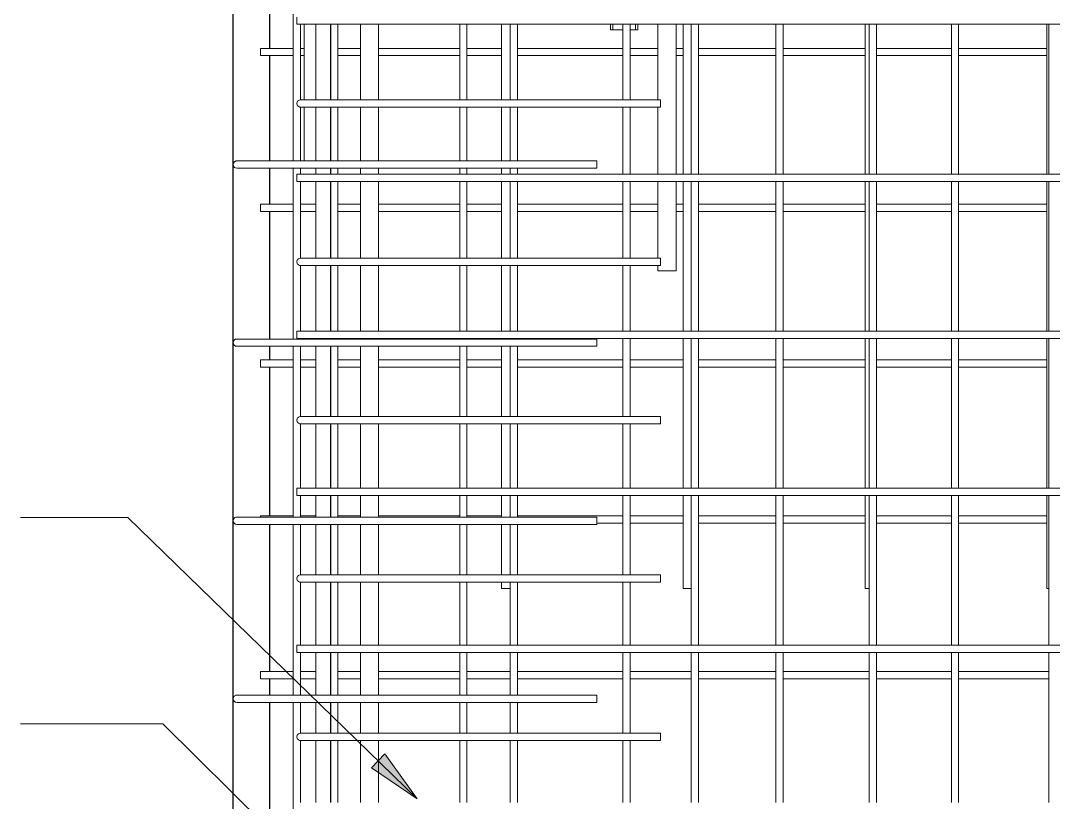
# Model space of a CAD drawing. Header units: millimetres. Extents: x 15401 to 36280, y -2060 to 13564.
# Drawn here: x 18076 to 19212, y 2115 to 2975 of the extents above; entities that cross this region are included whole.
import ezdxf

# ---------------------------------------------------------------- set-up
doc = ezdxf.new("R2010")
doc.units = ezdxf.units.MM
for name, color, linetype, lineweight in [('A-GENM', 13, 'Continuous', 18), ('A-WALL', 113, 'Continuous', 25), ('S-RBAR', 171, 'Continuous', 18), ('S-RBAR-IDEN', 171, 'Continuous', 9)]:
    doc.layers.add(name, color=color, linetype=linetype, lineweight=lineweight)

# ---------------------------------------------------------------- blocks, each defined once
blk = doc.blocks.new('RR spread anchor face based - RR-SA-2_5-200-V3-Elevation Front 1')
at = {"layer": 'A-GENM'}
for p, q in [((18725.1, 2965), (18725.1, 2971.1)), ((18727.6, 2965), (18725.1, 2965)), ((18727.6, 2971.1), (18727.6, 2965)), ((18738.6, 2965), (18727.6, 2965)), ((18752.6, 2965), (18746.6, 2965)), ((18752.6, 2971.1), (18752.6, 2965)), ((18755.1, 2965), (18752.6, 2965)), ((18755.1, 2971.1), (18755.1, 2965))]:
    blk.add_line(p, q, dxfattribs=at)

msp = doc.modelspace()

# ---------------------------------------------------------------- hatches: boundary and pattern name
at = {"layer": 'S-RBAR-IDEN'}
msp.add_hatch(color=256, dxfattribs=at).paths.add_polyline_path([(18512.55017, 2119.27954), (18476.8926, 2168.68061), (18462.14685, 2153.50576)])

# ---------------------------------------------------------------- linework, layer by layer
at = {"layer": 'A-WALL'}
for p, q in [((18310.0695, -1395), (18310.0695, 3060)), ((18350.07154, 3008.6), (18350.07154, 2944.62069)), ((18350.07154, 2936.62069), (18350.07154, 2820.8)), ((18350.07154, 2812.8), (18350.07154, 2773.27586)), ((18350.07154, 2765.27586), (18350.07154, 2625)), ((18350.07154, 2617), (18350.07154, 2601.93103)), ((18350.07154, 2593.93103), (18350.07154, 2430.58621)), ((18350.07154, 2421.2), (18350.07154, 2259.24138)), ((18350.07154, 2251.24138), (18350.07154, 2233.4)), ((18350.07154, 2225.4), (18350.07154, 2087.89655))]:
    msp.add_line(p, q, dxfattribs=at)
at = {"layer": 'S-RBAR'}
for p, q in [((18376.07154, 2820.8), (18376.07154, 3008.6)), ((18380.07154, 2971.10345), (18380.07154, 2979.10345)), ((18380.07154, 2971.10345), (20434.5695, 2971.10345)), ((18384.07154, 2888.01455), (18384.07154, 2971.10345)), ((18388.32092, 2888.01455), (18388.32092, 2971.10345)), ((18401.07573, 2888.01455), (18401.07573, 2971.10345)), ((18417.07573, 2888.01455), (18417.07573, 2971.10345)), ((18417.32334, 2888.01455), (18417.32334, 2971.10345)), ((18425.32334, 2888.01455), (18425.32334, 2971.10345)), ((18450.0695, 2888.01455), (18450.0695, 2971.10345)), ((18470.0695, 2888.01455), (18470.0695, 2971.10345)), ((18559.19276, 2888.01455), (18559.19276, 2971.10345)), ((18567.19276, 2888.01455), (18567.19276, 2971.10345)), ((18605.02089, 2888.01455), (18605.02089, 2971.10345)), ((18614.73829, 2888.01455), (18614.73829, 2971.10345)), ((18622.73829, 2888.01455), (18622.73829, 2971.10345)), ((18738.56398, 2888.01455), (18738.56398, 2971.10345)), ((18746.56398, 2888.01455), (18746.56398, 2971.10345)), ((18777.0695, 2888.01455), (18777.0695, 2971.10345)), ((18797.0695, 2806.37931), (18797.0695, 2971.10345)), ((18804.96446, 2806.37931), (18804.96446, 2971.10345)), ((18813.71573, 2806.37931), (18813.71573, 2971.10345)), ((18821.71573, 2806.37931), (18821.71573, 2971.10345)), ((18906.6852, 2806.37931), (18906.6852, 2971.10345)), ((18914.6852, 2806.37931), (18914.6852, 2971.10345)), ((19004.90804, 2806.37931), (19004.90804, 2971.10345)), ((19009.56818, 2806.37931), (19009.56818, 2971.10345)), ((19017.56818, 2806.37931), (19017.56818, 2971.10345)), ((19099.80642, 2806.37931), (19099.80642, 2971.10345)), ((19107.80642, 2806.37931), (19107.80642, 2971.10345)), ((19204.85162, 2806.37931), (19204.85162, 2971.10345)), ((19206.98312, 2806.37931), (19206.98312, 2971.10345)), ((18340.07154, 2944.62069), (18376.07154, 2944.62069)), ((18340.07154, 2936.62069), (18340.07154, 2944.62069)), ((18384.07154, 2944.62069), (18388.32092, 2944.62069)), ((18425.32334, 2944.62069), (18450.0695, 2944.62069)), ((18470.0695, 2944.62069), (18559.19276, 2944.62069)), ((18567.19276, 2944.62069), (18605.02089, 2944.62069)), ((18622.73829, 2944.62069), (18738.56398, 2944.62069)), ((18746.56398, 2944.62069), (18777.0695, 2944.62069)), ((18797.0695, 2944.62069), (18804.96446, 2944.62069)), ((18821.71573, 2944.62069), (18906.6852, 2944.62069)), ((18914.6852, 2944.62069), (19004.90804, 2944.62069)), ((19017.56818, 2944.62069), (19099.80642, 2944.62069)), ((19107.80642, 2944.62069), (19204.85162, 2944.62069)), ((18340.07154, 2936.62069), (18376.07154, 2936.62069)), ((18384.07154, 2936.62069), (18388.32092, 2936.62069)), ((18425.32334, 2936.62069), (18450.0695, 2936.62069)), ((18470.0695, 2936.62069), (18559.19276, 2936.62069)), ((18567.19276, 2936.62069), (18605.02089, 2936.62069)), ((18622.73829, 2936.62069), (18738.56398, 2936.62069)), ((18746.56398, 2936.62069), (18777.0695, 2936.62069)), ((18797.0695, 2936.62069), (18804.96446, 2936.62069)), ((18821.71573, 2936.62069), (18906.6852, 2936.62069)), ((18914.6852, 2936.62069), (19004.90804, 2936.62069)), ((19017.56818, 2936.62069), (19099.80642, 2936.62069)), ((19107.80642, 2936.62069), (19204.85162, 2936.62069)), ((18420.07154, 2888.01455), (18384.07154, 2888.01455)), ((18420.07154, 2888.01455), (18780.07154, 2888.01455)), ((18780.07154, 2880.01455), (18780.07154, 2888.01455)), ((18384.07154, 2820.8), (18384.07154, 2880.01455)), ((18420.07154, 2880.01455), (18384.07154, 2880.01455)), ((18388.32092, 2820.8), (18388.32092, 2880.01455)), ((18401.07573, 2820.8), (18401.07573, 2880.01455)), ((18417.07573, 2820.8), (18417.07573, 2880.01455)), ((18417.32334, 2820.8), (18417.32334, 2880.01455)), ((18420.07154, 2880.01455), (18780.07154, 2880.01455)), ((18425.32334, 2820.8), (18425.32334, 2880.01455)), ((18450.0695, 2820.8), (18450.0695, 2880.01455)), ((18470.0695, 2820.8), (18470.0695, 2880.01455)), ((18559.19276, 2820.8), (18559.19276, 2880.01455)), ((18567.19276, 2820.8), (18567.19276, 2880.01455)), ((18605.02089, 2820.8), (18605.02089, 2880.01455)), ((18614.73829, 2820.8), (18614.73829, 2880.01455)), ((18622.73829, 2820.8), (18622.73829, 2880.01455)), ((18738.56398, 2806.37931), (18738.56398, 2880.01455)), ((18746.56398, 2806.37931), (18746.56398, 2880.01455)), ((18777.0695, 2806.37931), (18777.0695, 2880.01455)), ((18314.0695, 2820.8), (18334.0695, 2820.8)), ((18710.0695, 2820.8), (18334.0695, 2820.8)), ((18710.0695, 2820.8), (18710.0695, 2812.8)), ((18314.0695, 2812.8), (18334.0695, 2812.8)), ((18710.0695, 2812.8), (18334.0695, 2812.8)), ((18376.07154, 2625), (18376.07154, 2812.8)), ((18380.07154, 2806.37931), (20434.5695, 2806.37931)), ((18380.07154, 2798.37931), (18380.07154, 2806.37931)), ((18384.07154, 2806.37931), (18384.07154, 2812.8)), ((18401.07573, 2806.37931), (18401.07573, 2812.8)), ((18417.07573, 2806.37931), (18417.07573, 2812.8)), ((18417.32334, 2806.37931), (18417.32334, 2812.8)), ((18425.32334, 2806.37931), (18425.32334, 2812.8)), ((18450.0695, 2806.37931), (18450.0695, 2812.8)), ((18470.0695, 2806.37931), (18470.0695, 2812.8)), ((18559.19276, 2806.37931), (18559.19276, 2812.8)), ((18567.19276, 2806.37931), (18567.19276, 2812.8)), ((18605.02089, 2806.37931), (18605.02089, 2812.8)), ((18614.73829, 2806.37931), (18614.73829, 2812.8)), ((18622.73829, 2806.37931), (18622.73829, 2812.8)), ((18380.07154, 2798.37931), (20434.5695, 2798.37931)), ((18384.07154, 2713.88895), (18384.07154, 2798.37931)), ((18401.07573, 2713.88895), (18401.07573, 2798.37931)), ((18417.07573, 2713.88895), (18417.07573, 2798.37931)), ((18417.32334, 2713.88895), (18417.32334, 2798.37931)), ((18425.32334, 2713.88895), (18425.32334, 2798.37931)), ((18450.0695, 2713.88895), (18450.0695, 2798.37931)), ((18470.0695, 2713.88895), (18470.0695, 2798.37931)), ((18559.19276, 2713.88895), (18559.19276, 2798.37931)), ((18567.19276, 2713.88895), (18567.19276, 2798.37931)), ((18605.02089, 2713.88895), (18605.02089, 2798.37931)), ((18614.73829, 2713.88895), (18614.73829, 2798.37931)), ((18622.73829, 2713.88895), (18622.73829, 2798.37931)), ((18738.56398, 2713.88895), (18738.56398, 2798.37931)), ((18746.56398, 2713.88895), (18746.56398, 2798.37931)), ((18777.0695, 2713.88895), (18777.0695, 2798.37931)), ((18797.0695, 2700), (18797.0695, 2798.37931)), ((18804.96446, 2633.65517), (18804.96446, 2798.37931)), ((18813.71573, 2633.65517), (18813.71573, 2798.37931)), ((18821.71573, 2633.65517), (18821.71573, 2798.37931)), ((18906.6852, 2633.65517), (18906.6852, 2798.37931)), ((18914.6852, 2633.65517), (18914.6852, 2798.37931)), ((19004.90804, 2633.65517), (19004.90804, 2798.37931)), ((19009.56818, 2633.65517), (19009.56818, 2798.37931)), ((19017.56818, 2633.65517), (19017.56818, 2798.37931)), ((19099.80642, 2633.65517), (19099.80642, 2798.37931)), ((19107.80642, 2633.65517), (19107.80642, 2798.37931)), ((19204.85162, 2633.65517), (19204.85162, 2798.37931)), ((19206.98312, 2633.65517), (19206.98312, 2798.37931)), ((18340.07154, 2773.27586), (18376.07154, 2773.27586)), ((18340.07154, 2765.27586), (18340.07154, 2773.27586)), ((18384.07154, 2773.27586), (18401.07573, 2773.27586)), ((18425.32334, 2773.27586), (18450.0695, 2773.27586)), ((18470.0695, 2773.27586), (18559.19276, 2773.27586)), ((18567.19276, 2773.27586), (18605.02089, 2773.27586)), ((18622.73829, 2773.27586), (18738.56398, 2773.27586)), ((18746.56398, 2773.27586), (18777.0695, 2773.27586)), ((18797.0695, 2773.27586), (18804.96446, 2773.27586)), ((18821.71573, 2773.27586), (18906.6852, 2773.27586)), ((18914.6852, 2773.27586), (19004.90804, 2773.27586)), ((19017.56818, 2773.27586), (19099.80642, 2773.27586)), ((19107.80642, 2773.27586), (19204.85162, 2773.27586)), ((18340.07154, 2765.27586), (18376.07154, 2765.27586)), ((18384.07154, 2765.27586), (18401.07573, 2765.27586)), ((18425.32334, 2765.27586), (18450.0695, 2765.27586)), ((18470.0695, 2765.27586), (18559.19276, 2765.27586)), ((18567.19276, 2765.27586), (18605.02089, 2765.27586)), ((18622.73829, 2765.27586), (18738.56398, 2765.27586)), ((18746.56398, 2765.27586), (18777.0695, 2765.27586)), ((18797.0695, 2765.27586), (18804.96446, 2765.27586)), ((18821.71573, 2765.27586), (18906.6852, 2765.27586)), ((18914.6852, 2765.27586), (19004.90804, 2765.27586)), ((19017.56818, 2765.27586), (19099.80642, 2765.27586)), ((19107.80642, 2765.27586), (19204.85162, 2765.27586)), ((18420.07154, 2713.88895), (18384.07154, 2713.88895)), ((18420.07154, 2713.88895), (18780.07154, 2713.88895)), ((18780.07154, 2705.88895), (18780.07154, 2713.88895)), ((18384.07154, 2633.65517), (18384.07154, 2705.88895)), ((18420.07154, 2705.88895), (18384.07154, 2705.88895)), ((18401.07573, 2633.65517), (18401.07573, 2705.88895)), ((18417.07573, 2633.65517), (18417.07573, 2705.88895)), ((18417.32334, 2633.65517), (18417.32334, 2705.88895)), ((18420.07154, 2705.88895), (18780.07154, 2705.88895)), ((18425.32334, 2633.65517), (18425.32334, 2705.88895)), ((18450.0695, 2633.65517), (18450.0695, 2705.88895)), ((18470.0695, 2633.65517), (18470.0695, 2705.88895)), ((18559.19276, 2633.65517), (18559.19276, 2705.88895)), ((18567.19276, 2633.65517), (18567.19276, 2705.88895)), ((18605.02089, 2633.65517), (18605.02089, 2705.88895)), ((18614.73829, 2633.65517), (18614.73829, 2705.88895)), ((18622.73829, 2633.65517), (18622.73829, 2705.88895)), ((18738.56398, 2633.65517), (18738.56398, 2705.88895)), ((18746.56398, 2633.65517), (18746.56398, 2705.88895)), ((18777.0695, 2700), (18777.0695, 2705.88895)), ((18797.0695, 2700), (18777.0695, 2700)), ((18314.0695, 2625), (18334.0695, 2625)), ((18710.0695, 2625), (18334.0695, 2625)), ((18380.07154, 2633.65517), (20434.5695, 2633.65517)), ((18380.07154, 2625.65517), (18380.07154, 2633.65517)), ((18380.07154, 2625.65517), (20434.5695, 2625.65517)), ((18384.07154, 2625), (18384.07154, 2625.65517)), ((18401.07573, 2625), (18401.07573, 2625.65517)), ((18417.07573, 2625), (18417.07573, 2625.65517)), ((18417.32334, 2625), (18417.32334, 2625.65517)), ((18425.32334, 2625), (18425.32334, 2625.65517)), ((18450.0695, 2625), (18450.0695, 2625.65517)), ((18470.0695, 2625), (18470.0695, 2625.65517)), ((18559.19276, 2625), (18559.19276, 2625.65517)), ((18567.19276, 2625), (18567.19276, 2625.65517)), ((18605.02089, 2625), (18605.02089, 2625.65517)), ((18614.73829, 2625), (18614.73829, 2625.65517)), ((18622.73829, 2625), (18622.73829, 2625.65517)), ((18710.0695, 2625), (18710.0695, 2617)), ((18738.56398, 2539.76334), (18738.56398, 2625.65517)), ((18746.56398, 2539.76334), (18746.56398, 2625.65517)), ((18804.96446, 2460.93103), (18804.96446, 2625.65517)), ((18813.71573, 2460.93103), (18813.71573, 2625.65517)), ((18821.71573, 2460.93103), (18821.71573, 2625.65517)), ((18906.6852, 2460.93103), (18906.6852, 2625.65517)), ((18914.6852, 2460.93103), (18914.6852, 2625.65517)), ((19004.90804, 2460.93103), (19004.90804, 2625.65517)), ((19009.56818, 2460.93103), (19009.56818, 2625.65517)), ((19017.56818, 2460.93103), (19017.56818, 2625.65517)), ((19099.80642, 2460.93103), (19099.80642, 2625.65517)), ((19107.80642, 2460.93103), (19107.80642, 2625.65517)), ((19204.85162, 2460.93103), (19204.85162, 2625.65517)), ((19206.98312, 2460.93103), (19206.98312, 2625.65517)), ((18314.0695, 2617), (18334.0695, 2617)), ((18710.0695, 2617), (18334.0695, 2617)), ((18376.07154, 2429.2), (18376.07154, 2617)), ((18384.07154, 2539.76334), (18384.07154, 2617)), ((18401.07573, 2539.76334), (18401.07573, 2617)), ((18417.07573, 2539.76334), (18417.07573, 2617)), ((18417.32334, 2539.76334), (18417.32334, 2617)), ((18425.32334, 2539.76334), (18425.32334, 2617)), ((18450.0695, 2539.76334), (18450.0695, 2617)), ((18470.0695, 2539.76334), (18470.0695, 2617)), ((18559.19276, 2539.76334), (18559.19276, 2617)), ((18567.19276, 2539.76334), (18567.19276, 2617)), ((18605.02089, 2539.76334), (18605.02089, 2617)), ((18614.73829, 2539.76334), (18614.73829, 2617)), ((18622.73829, 2539.76334), (18622.73829, 2617)), ((18340.07154, 2601.93103), (18376.07154, 2601.93103)), ((18340.07154, 2593.93103), (18340.07154, 2601.93103)), ((18384.07154, 2601.93103), (18401.07573, 2601.93103)), ((18425.32334, 2601.93103), (18450.0695, 2601.93103)), ((18470.0695, 2601.93103), (18559.19276, 2601.93103)), ((18567.19276, 2601.93103), (18605.02089, 2601.93103)), ((18622.73829, 2601.93103), (18738.56398, 2601.93103)), ((18746.56398, 2601.93103), (18804.96446, 2601.93103)), ((18821.71573, 2601.93103), (18906.6852, 2601.93103)), ((18914.6852, 2601.93103), (19004.90804, 2601.93103)), ((19017.56818, 2601.93103), (19099.80642, 2601.93103)), ((19107.80642, 2601.93103), (19204.85162, 2601.93103)), ((18340.07154, 2593.93103), (18376.07154, 2593.93103)), ((18384.07154, 2593.93103), (18401.07573, 2593.93103)), ((18425.32334, 2593.93103), (18450.0695, 2593.93103)), ((18470.0695, 2593.93103), (18559.19276, 2593.93103)), ((18567.19276, 2593.93103), (18605.02089, 2593.93103)), ((18622.73829, 2593.93103), (18738.56398, 2593.93103)), ((18746.56398, 2593.93103), (18804.96446, 2593.93103)), ((18821.71573, 2593.93103), (18906.6852, 2593.93103)), ((18914.6852, 2593.93103), (19004.90804, 2593.93103)), ((19017.56818, 2593.93103), (19099.80642, 2593.93103)), ((19107.80642, 2593.93103), (19204.85162, 2593.93103)), ((18420.07154, 2539.76334), (18384.07154, 2539.76334)), ((18420.07154, 2539.76334), (18780.07154, 2539.76334)), ((18780.07154, 2531.76334), (18780.07154, 2539.76334)), ((18384.07154, 2460.93103), (18384.07154, 2531.76334)), ((18420.07154, 2531.76334), (18384.07154, 2531.76334)), ((18401.07573, 2460.93103), (18401.07573, 2531.76334)), ((18417.07573, 2460.93103), (18417.07573, 2531.76334)), ((18417.32334, 2460.93103), (18417.32334, 2531.76334)), ((18420.07154, 2531.76334), (18780.07154, 2531.76334)), ((18425.32334, 2460.93103), (18425.32334, 2531.76334)), ((18450.0695, 2460.93103), (18450.0695, 2531.76334)), ((18470.0695, 2460.93103), (18470.0695, 2531.76334)), ((18559.19276, 2460.93103), (18559.19276, 2531.76334)), ((18567.19276, 2460.93103), (18567.19276, 2531.76334)), ((18605.02089, 2460.93103), (18605.02089, 2531.76334)), ((18614.73829, 2460.93103), (18614.73829, 2531.76334)), ((18622.73829, 2460.93103), (18622.73829, 2531.76334)), ((18738.56398, 2460.93103), (18738.56398, 2531.76334)), ((18746.56398, 2460.93103), (18746.56398, 2531.76334)), ((18380.07154, 2460.93103), (20434.5695, 2460.93103)), ((18380.07154, 2452.93103), (18380.07154, 2460.93103)), ((18380.07154, 2452.93103), (20434.5695, 2452.93103)), ((18384.07154, 2429.2), (18384.07154, 2452.93103)), ((18401.07573, 2429.2), (18401.07573, 2452.93103)), ((18417.07573, 2429.2), (18417.07573, 2452.93103)), ((18417.32334, 2429.2), (18417.32334, 2452.93103)), ((18425.32334, 2429.2), (18425.32334, 2452.93103)), ((18450.0695, 2429.2), (18450.0695, 2452.93103)), ((18470.0695, 2429.2), (18470.0695, 2452.93103)), ((18559.19276, 2429.2), (18559.19276, 2452.93103)), ((18567.19276, 2429.2), (18567.19276, 2452.93103)), ((18605.02089, 2429.2), (18605.02089, 2452.93103)), ((18614.73829, 2429.2), (18614.73829, 2452.93103)), ((18622.73829, 2429.2), (18622.73829, 2452.93103)), ((18738.56398, 2365.63773), (18738.56398, 2452.93103)), ((18746.56398, 2365.63773), (18746.56398, 2452.93103)), ((18804.96446, 2350.77038), (18804.96446, 2452.93103)), ((18813.71573, 2288.2069), (18813.71573, 2452.93103)), ((18821.71573, 2288.2069), (18821.71573, 2452.93103)), ((18906.6852, 2288.2069), (18906.6852, 2452.93103)), ((18914.6852, 2288.2069), (18914.6852, 2452.93103)), ((19004.90804, 2350.77038), (19004.90804, 2452.93103)), ((19009.56818, 2288.2069), (19009.56818, 2452.93103)), ((19017.56818, 2288.2069), (19017.56818, 2452.93103)), ((19099.80642, 2288.2069), (19099.80642, 2452.93103)), ((19107.80642, 2288.2069), (19107.80642, 2452.93103)), ((19204.85162, 2350.77038), (19204.85162, 2452.93103)), ((19206.98312, 2288.2069), (19206.98312, 2452.93103)), ((18340.07154, 2430.58621), (18376.07154, 2430.58621)), ((18340.07154, 2429.2), (18340.07154, 2430.58621)), ((18384.07154, 2430.58621), (18401.07573, 2430.58621)), ((18425.32334, 2430.58621), (18450.0695, 2430.58621)), ((18470.0695, 2430.58621), (18559.19276, 2430.58621)), ((18567.19276, 2430.58621), (18605.02089, 2430.58621)), ((18622.73829, 2430.58621), (18738.56398, 2430.58621)), ((18746.56398, 2430.58621), (18804.96446, 2430.58621)), ((18821.71573, 2430.58621), (18906.6852, 2430.58621)), ((18914.6852, 2430.58621), (19004.90804, 2430.58621)), ((19017.56818, 2430.58621), (19099.80642, 2430.58621)), ((19107.80642, 2430.58621), (19204.85162, 2430.58621)), ((18314.0695, 2429.2), (18334.0695, 2429.2)), ((18314.0695, 2421.2), (18334.0695, 2421.2)), ((18710.0695, 2429.2), (18334.0695, 2429.2)), ((18710.0695, 2421.2), (18334.0695, 2421.2)), ((18376.07154, 2233.4), (18376.07154, 2421.2)), ((18384.07154, 2365.63773), (18384.07154, 2421.2)), ((18401.07573, 2365.63773), (18401.07573, 2421.2)), ((18417.07573, 2365.63773), (18417.07573, 2421.2)), ((18417.32334, 2365.63773), (18417.32334, 2421.2)), ((18425.32334, 2365.63773), (18425.32334, 2421.2)), ((18450.0695, 2365.63773), (18450.0695, 2421.2)), ((18470.0695, 2365.63773), (18470.0695, 2421.2)), ((18559.19276, 2365.63773), (18559.19276, 2421.2)), ((18567.19276, 2365.63773), (18567.19276, 2421.2)), ((18605.02089, 2365.63773), (18605.02089, 2421.2)), ((18614.73829, 2365.63773), (18614.73829, 2421.2)), ((18622.73829, 2365.63773), (18622.73829, 2421.2)), ((18710.0695, 2429.2), (18710.0695, 2421.2)), ((18710.0695, 2422.58621), (18738.56398, 2422.58621)), ((18746.56398, 2422.58621), (18804.96446, 2422.58621)), ((18821.71573, 2422.58621), (18906.6852, 2422.58621)), ((18914.6852, 2422.58621), (19004.90804, 2422.58621)), ((19017.56818, 2422.58621), (19099.80642, 2422.58621)), ((19107.80642, 2422.58621), (19204.85162, 2422.58621)), ((18420.07154, 2365.63773), (18384.07154, 2365.63773)), ((18420.07154, 2365.63773), (18780.07154, 2365.63773)), ((18780.07154, 2357.63773), (18780.07154, 2365.63773)), ((18384.07154, 2288.2069), (18384.07154, 2357.63773)), ((18420.07154, 2357.63773), (18384.07154, 2357.63773)), ((18401.07573, 2288.2069), (18401.07573, 2357.63773)), ((18417.07573, 2288.2069), (18417.07573, 2357.63773)), ((18417.32334, 2288.2069), (18417.32334, 2357.63773)), ((18420.07154, 2357.63773), (18780.07154, 2357.63773)), ((18425.32334, 2288.2069), (18425.32334, 2357.63773)), ((18450.0695, 2288.2069), (18450.0695, 2357.63773)), ((18470.0695, 2288.2069), (18470.0695, 2357.63773)), ((18559.19276, 2288.2069), (18559.19276, 2357.63773)), ((18567.19276, 2288.2069), (18567.19276, 2357.63773)), ((18605.02089, 2350.77038), (18605.02089, 2357.63773)), ((18614.73829, 2350.77038), (18605.02089, 2350.77038)), ((18614.73829, 2288.2069), (18614.73829, 2357.63773)), ((18622.73829, 2288.2069), (18622.73829, 2357.63773)), ((18738.56398, 2288.2069), (18738.56398, 2357.63773)), ((18746.56398, 2288.2069), (18746.56398, 2357.63773)), ((18813.71573, 2350.77038), (18804.96446, 2350.77038)), ((19009.56818, 2350.77038), (19004.90804, 2350.77038)), ((19206.98312, 2350.77038), (19204.85162, 2350.77038)), ((18380.07154, 2288.2069), (20434.5695, 2288.2069)), ((18380.07154, 2280.2069), (18380.07154, 2288.2069)), ((18380.07154, 2280.2069), (20434.5695, 2280.2069)), ((18384.07154, 2233.4), (18384.07154, 2280.2069)), ((18401.07573, 2233.4), (18401.07573, 2280.2069)), ((18417.07573, 2233.4), (18417.07573, 2280.2069)), ((18417.32334, 2233.4), (18417.32334, 2280.2069)), ((18425.32334, 2233.4), (18425.32334, 2280.2069)), ((18450.0695, 2233.4), (18450.0695, 2280.2069)), ((18470.0695, 2233.4), (18470.0695, 2280.2069)), ((18559.19276, 2233.4), (18559.19276, 2280.2069)), ((18567.19276, 2233.4), (18567.19276, 2280.2069)), ((18614.73829, 2233.4), (18614.73829, 2280.2069)), ((18622.73829, 2233.4), (18622.73829, 2280.2069)), ((18738.56398, 2191.51213), (18738.56398, 2280.2069)), ((18746.56398, 2191.51213), (18746.56398, 2280.2069)), ((18813.71573, 2115.48276), (18813.71573, 2280.2069)), ((18821.71573, 2115.48276), (18821.71573, 2280.2069)), ((18906.6852, 2115.48276), (18906.6852, 2280.2069)), ((18914.6852, 2115.48276), (18914.6852, 2280.2069)), ((19009.56818, 2115.48276), (19009.56818, 2280.2069)), ((19017.56818, 2115.48276), (19017.56818, 2280.2069)), ((19099.80642, 2115.48276), (19099.80642, 2280.2069)), ((19107.80642, 2115.48276), (19107.80642, 2280.2069)), ((19206.98312, 2115.48276), (19206.98312, 2280.2069)), ((18340.07154, 2259.24138), (18376.07154, 2259.24138)), ((18340.07154, 2251.24138), (18340.07154, 2259.24138)), ((18340.07154, 2251.24138), (18376.07154, 2251.24138)), ((18384.07154, 2259.24138), (18401.07573, 2259.24138)), ((18384.07154, 2251.24138), (18401.07573, 2251.24138)), ((18425.32334, 2259.24138), (18450.0695, 2259.24138)), ((18425.32334, 2251.24138), (18450.0695, 2251.24138)), ((18470.0695, 2259.24138), (18559.19276, 2259.24138)), ((18470.0695, 2251.24138), (18559.19276, 2251.24138)), ((18567.19276, 2259.24138), (18614.73829, 2259.24138)), ((18567.19276, 2251.24138), (18614.73829, 2251.24138)), ((18622.73829, 2259.24138), (18738.56398, 2259.24138)), ((18622.73829, 2251.24138), (18738.56398, 2251.24138)), ((18746.56398, 2259.24138), (18813.71573, 2259.24138)), ((18746.56398, 2251.24138), (18813.71573, 2251.24138)), ((18821.71573, 2259.24138), (18906.6852, 2259.24138)), ((18821.71573, 2251.24138), (18906.6852, 2251.24138)), ((18914.6852, 2259.24138), (19009.56818, 2259.24138)), ((18914.6852, 2251.24138), (19009.56818, 2251.24138)), ((19017.56818, 2259.24138), (19099.80642, 2259.24138)), ((19017.56818, 2251.24138), (19099.80642, 2251.24138)), ((19107.80642, 2259.24138), (19206.98312, 2259.24138)), ((19107.80642, 2251.24138), (19206.98312, 2251.24138)), ((18314.0695, 2233.4), (18334.0695, 2233.4)), ((18710.0695, 2233.4), (18334.0695, 2233.4)), ((18710.0695, 2233.4), (18710.0695, 2225.4)), ((18314.0695, 2225.4), (18334.0695, 2225.4)), ((18710.0695, 2225.4), (18334.0695, 2225.4)), ((18376.07154, 2037.6), (18376.07154, 2225.4)), ((18384.07154, 2191.51213), (18384.07154, 2225.4)), ((18401.07573, 2191.51213), (18401.07573, 2225.4)), ((18417.07573, 2191.51213), (18417.07573, 2225.4)), ((18417.32334, 2191.51213), (18417.32334, 2225.4)), ((18425.32334, 2191.51213), (18425.32334, 2225.4)), ((18450.0695, 2191.51213), (18450.0695, 2225.4)), ((18470.0695, 2191.51213), (18470.0695, 2225.4)), ((18559.19276, 2191.51213), (18559.19276, 2225.4)), ((18567.19276, 2191.51213), (18567.19276, 2225.4)), ((18614.73829, 2191.51213), (18614.73829, 2225.4)), ((18622.73829, 2191.51213), (18622.73829, 2225.4)), ((18420.07154, 2191.51213), (18384.07154, 2191.51213)), ((18420.07154, 2191.51213), (18780.07154, 2191.51213)), ((18780.07154, 2183.51213), (18780.07154, 2191.51213)), ((18384.07154, 2115.48276), (18384.07154, 2183.51213)), ((18420.07154, 2183.51213), (18384.07154, 2183.51213)), ((18401.07573, 2115.48276), (18401.07573, 2183.51213)), ((18417.07573, 2115.48276), (18417.07573, 2183.51213)), ((18417.32334, 2115.48276), (18417.32334, 2183.51213)), ((18420.07154, 2183.51213), (18780.07154, 2183.51213)), ((18425.32334, 2115.48276), (18425.32334, 2183.51213)), ((18450.0695, 2115.48276), (18450.0695, 2183.51213)), ((18470.0695, 2115.48276), (18470.0695, 2183.51213)), ((18559.19276, 2115.48276), (18559.19276, 2183.51213)), ((18567.19276, 2115.48276), (18567.19276, 2183.51213)), ((18614.73829, 2115.48276), (18614.73829, 2183.51213)), ((18622.73829, 2115.48276), (18622.73829, 2183.51213)), ((18738.56398, 2115.48276), (18738.56398, 2183.51213)), ((18746.56398, 2115.48276), (18746.56398, 2183.51213))]:
    msp.add_line(p, q, dxfattribs=at)
for centre, start, end in [((18384.07154, 2884.01455), 90, 270), ((18384.07154, 2884.01455), 120, 165), ((18384.07154, 2884.01455), 195, 240), ((18384.07154, 2884.01455), 255, 270), ((18314.0695, 2816.8), 90, 270), ((18314.0695, 2816.8), 120, 165), ((18314.0695, 2816.8), 90, 105), ((18314.0695, 2816.8), 195, 240), ((18384.07154, 2709.88895), 90, 270), ((18384.07154, 2709.88895), 120, 165), ((18384.07154, 2709.88895), 195, 240), ((18384.07154, 2709.88895), 255, 270), ((18314.0695, 2621), 90, 270), ((18314.0695, 2621), 120, 165), ((18314.0695, 2621), 90, 105), ((18314.0695, 2621), 195, 240), ((18384.07154, 2535.76334), 90, 270), ((18384.07154, 2535.76334), 120, 165), ((18384.07154, 2535.76334), 195, 240), ((18384.07154, 2535.76334), 255, 270), ((18314.0695, 2425.2), 90, 270), ((18314.0695, 2425.2), 120, 165), ((18314.0695, 2425.2), 195, 240), ((18314.0695, 2425.2), 90, 105), ((18384.07154, 2361.63773), 90, 270), ((18384.07154, 2361.63773), 120, 165), ((18384.07154, 2361.63773), 195, 240), ((18384.07154, 2361.63773), 255, 270), ((18314.0695, 2229.4), 90, 270), ((18314.0695, 2229.4), 120, 165), ((18314.0695, 2229.4), 195, 240), ((18314.0695, 2229.4), 90, 105), ((18384.07154, 2187.51213), 90, 270), ((18384.07154, 2187.51213), 120, 165), ((18384.07154, 2187.51213), 195, 240), ((18384.07154, 2187.51213), 255, 270)]:
    msp.add_arc(centre, 4, start, end, dxfattribs=at)
at = {"layer": 'S-RBAR-IDEN'}
for p, q in [((18194.14071, 2428.68511), (18076.44747, 2428.68511)), ((18512.55017, 2119.27954), (18194.14071, 2428.68511)), ((18232.7534, 2201.97716), (18076.44747, 2201.97716)), ((18518.5303, 1919.22765), (18232.7534, 2201.97716)), ((18476.8926, 2168.68061), (18462.14685, 2153.50576)), ((18512.55017, 2119.27954), (18476.8926, 2168.68061)), ((18462.14685, 2153.50576), (18512.55017, 2119.27954))]:
    msp.add_line(p, q, dxfattribs=at)

# ---------------------------------------------------------------- block references
at = {"layer": 'A-GENM'}
msp.add_blockref('RR spread anchor face based - RR-SA-2_5-200-V3-Elevation Front 1', (0, 0), dxfattribs=at)

doc.saveas('drawing.dxf')
